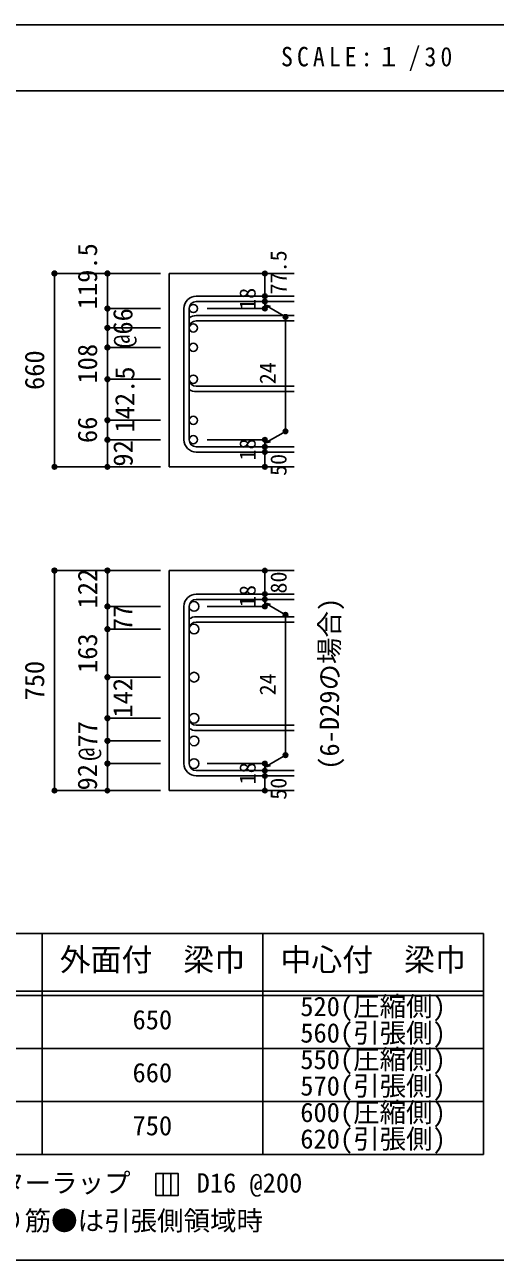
# Model space of a CAD drawing. Units: millimetres at full size, sheet at 1:30. Extents: x -5973 to 5954, y -4195 to 4201.
# Drawn here: x 2051 to 3650, y 3 to 4201 of the extents above; entities that cross this region are included whole.
import ezdxf
from ezdxf.enums import TextEntityAlignment as Align

# ---------------------------------------------------------------- set-up
doc = ezdxf.new("R2010")
doc.units = ezdxf.units.MM
doc.header["$LTSCALE"] = 30
doc.header["$PDMODE"] = 32
doc.header["$PDSIZE"] = 15
for name, color, linetype in [('0-1_躯体線', 2, 'Continuous'), ('0-5_基礎梁筋', 7, 'Continuous'), ('0-6_スタラップ筋', 7, 'Continuous'), ('0-7_文字', 4, 'Continuous'), ('0-D_寸法', 4, 'Continuous'), ('6-7_文字', 7, 'Continuous'), ('6-E_枠', 7, 'Continuous'), ('F-0_枠', 6, 'Continuous')]:
    doc.layers.add(name, color=color, linetype=linetype)
doc.styles.add('ＭＳ ゴシック', font='')
doc.styles.get('ＭＳ ゴシック').set_extended_font_data('MS Gothic')

msp = doc.modelspace()

# ---------------------------------------------------------------- linework, layer by layer
at = {"layer": '0-1_躯体線'}
for p, q in [((2967.44, 3356.03), (2542.44, 3356.03)), ((2542.44, 3356.03), (2542.44, 2699.03)), ((2967.44, 2699.03), (2542.44, 2699.03)), ((2967.44, 2346.26), (2542.44, 2346.26)), ((2542.44, 2346.26), (2542.44, 1598.76)), ((2967.44, 1598.76), (2542.44, 1598.76))]:
    msp.add_line(p, q, dxfattribs=at)
at = {"layer": '0-5_基礎梁筋', "color": 3}
for centre, radius in [((2624.44, 3236.83), 14), ((2624.44, 3170.83), 14), ((2624.44, 3104.83), 14), ((2624.44, 2996.53), 14), ((2624.44, 2857.03), 14), ((2624.44, 2791.03), 14), ((2626.94, 2224.56), 16.5), ((2626.94, 2147.56), 16.5), ((2626.94, 1984.26), 16.5), ((2626.94, 1844.76), 16.5), ((2626.94, 1767.76), 16.5), ((2626.94, 1690.76), 16.5)]:
    msp.add_circle(centre, radius, dxfattribs=at)
at = {"layer": '0-6_スタラップ筋'}
for p, q in [((2634.44, 3278.83), (2967.44, 3278.83)), ((2592.44, 3236.83), (2592.44, 2791.03)), ((2610.44, 3236.83), (2610.44, 2791.03)), ((2634.44, 3260.83), (2967.44, 3260.83)), ((2634.44, 3212.83), (2967.44, 3212.83)), ((2634.44, 3194.83), (2967.44, 3194.83)), ((2634.44, 2972.53), (2967.44, 2972.53)), ((2634.44, 2954.53), (2967.44, 2954.53)), ((2634.44, 2767.03), (2967.44, 2767.03)), ((2634.44, 2749.03), (2967.44, 2749.03)), ((2634.44, 2266.56), (2967.44, 2266.56)), ((2634.44, 2248.56), (2967.44, 2248.56)), ((2592.44, 2224.56), (2592.44, 1690.76)), ((2610.44, 2224.56), (2610.44, 1690.76)), ((2634.44, 2189.56), (2967.44, 2189.56)), ((2634.44, 2171.56), (2967.44, 2171.56)), ((2634.44, 1820.76), (2967.44, 1820.76)), ((2634.44, 1802.76), (2967.44, 1802.76)), ((2634.44, 1666.76), (2967.44, 1666.76)), ((2634.44, 1648.76), (2967.44, 1648.76))]:
    msp.add_line(p, q, dxfattribs=at)
for centre, radius, start, end in [((2634.44, 3236.83), 42, 90, 180), ((2634.44, 3236.83), 24, 90, 180), ((2634.44, 3170.83), 42, 90, 124.8499), ((2634.44, 3170.83), 24, 90, 180), ((2634.44, 2996.53), 24, 180, 270), ((2634.44, 2996.53), 42, 235.1501, 270), ((2634.44, 2791.03), 42, 180, 270), ((2634.44, 2791.03), 24, 180, 270), ((2634.44, 2224.56), 42, 90, 180), ((2634.44, 2224.56), 24, 90, 180), ((2634.44, 2147.56), 42, 90, 124.8499), ((2634.44, 2147.56), 24, 90, 180), ((2634.44, 1844.76), 24, 180, 270), ((2634.44, 1844.76), 42, 235.1501, 270), ((2634.44, 1690.76), 42, 180, 270), ((2634.44, 1690.76), 24, 180, 270)]:
    msp.add_arc(centre, radius, start, end, dxfattribs=at)
at = {"layer": '0-D_寸法'}
for p, q in [((2152.44, 3356.03), (2332.44, 3356.03)), ((2152.44, 3356.03), (2332.44, 3356.03)), ((2152.44, 3356.03), (2152.44, 2699.03)), ((2332.44, 3356.03), (2512.44, 3356.03)), ((2332.44, 3356.03), (2512.44, 3356.03)), ((2332.44, 3104.83), (2332.44, 3356.03)), ((2867.44, 3278.83), (2867.44, 3356.03)), ((2867.44, 3356.03), (2867.44, 3278.83)), ((2867.44, 3260.83), (2867.44, 3278.83)), ((2332.44, 3236.83), (2512.44, 3236.83)), ((2332.44, 3236.83), (2512.44, 3236.83)), ((2867.44, 3236.83), (2671.35, 3236.83)), ((2867.44, 3260.83), (2867.44, 3236.83)), ((2867.44, 3248.83), (2937.5, 3208.39)), ((2867.44, 3248.83), (2886.76, 3243.66)), ((2937.5, 3208.39), (2937.5, 2819.48)), ((2332.44, 3170.83), (2512.44, 3170.83)), ((2332.44, 3170.83), (2512.44, 3170.83)), ((2332.44, 3104.83), (2512.44, 3104.83)), ((2332.44, 3104.83), (2512.44, 3104.83)), ((2332.44, 3104.83), (2332.44, 2699.03)), ((2332.44, 2996.53), (2512.44, 2996.53)), ((2332.44, 2857.03), (2512.44, 2857.03)), ((2867.44, 2779.03), (2937.5, 2819.48)), ((2332.44, 2791.03), (2512.44, 2791.03)), ((2332.44, 2735.07), (2332.44, 2791.03)), ((2867.44, 2791.03), (2671.35, 2791.03)), ((2867.44, 2767.03), (2867.44, 2791.03)), ((2867.44, 2779.03), (2886.76, 2784.21)), ((2867.44, 2749.03), (2867.44, 2767.03)), ((2867.44, 2699.03), (2867.44, 2749.03)), ((2152.44, 2699.03), (2332.44, 2699.03)), ((2332.44, 2699.03), (2512.44, 2699.03)), ((2152.44, 2346.26), (2332.44, 2346.26)), ((2152.44, 2346.26), (2332.44, 2346.26)), ((2152.44, 2346.26), (2152.44, 1598.76)), ((2332.44, 2346.26), (2512.44, 2346.26)), ((2332.44, 2346.26), (2512.44, 2346.26)), ((2867.44, 2266.56), (2867.44, 2346.26)), ((2867.44, 2346.26), (2867.44, 2266.56)), ((2867.44, 2248.56), (2867.44, 2266.56)), ((2867.44, 2248.56), (2867.44, 2224.56)), ((2867.44, 2236.56), (2937.5, 2196.12)), ((2867.44, 2236.56), (2886.76, 2231.39)), ((2332.44, 2224.56), (2512.44, 2224.56)), ((2332.44, 2224.56), (2512.44, 2224.56)), ((2867.44, 2224.56), (2671.35, 2224.56)), ((2937.5, 2196.12), (2937.5, 1719.21)), ((2332.44, 2147.56), (2512.44, 2147.56)), ((2332.44, 2147.56), (2512.44, 2147.56)), ((2332.44, 1984.26), (2512.44, 1984.26)), ((2332.44, 1984.26), (2512.44, 1984.26)), ((2332.44, 1984.26), (2332.44, 1598.76)), ((2332.44, 1984.26), (2332.44, 1690.76)), ((2332.44, 1844.76), (2512.44, 1844.76)), ((2332.44, 1767.76), (2512.44, 1767.76)), ((2332.44, 1690.76), (2512.44, 1690.76)), ((2332.44, 1634.8), (2332.44, 1690.76)), ((2867.44, 1690.76), (2671.35, 1690.76)), ((2867.44, 1678.76), (2937.5, 1719.21)), ((2867.44, 1666.76), (2867.44, 1690.76)), ((2867.44, 1678.76), (2886.76, 1683.94)), ((2867.44, 1648.76), (2867.44, 1666.76)), ((2867.44, 1598.76), (2867.44, 1648.76)), ((2152.44, 1598.76), (2332.44, 1598.76)), ((2332.44, 1598.76), (2512.44, 1598.76))]:
    msp.add_line(p, q, dxfattribs=at)
msp.add_lwpolyline([(2332.44, 2346.26), (2332.44, 2224.56), (2332.44, 2147.56), (2332.44, 1984.26)], dxfattribs=at)
for centre, radius in [((2152.44, 3356.03), 8), ((2152.44, 3356.03), 7.2), ((2152.44, 3356.03), 6.4), ((2152.44, 3356.03), 5.6), ((2152.44, 3356.03), 4.8), ((2152.44, 3356.03), 4), ((2152.44, 3356.03), 3.2), ((2332.44, 3356.03), 8), ((2332.44, 3356.03), 7.2), ((2332.44, 3356.03), 6.4), ((2332.44, 3356.03), 5.6), ((2332.44, 3356.03), 4.8), ((2332.44, 3356.03), 4), ((2332.44, 3356.03), 3.2), ((2867.44, 3356.03), 4), ((2867.44, 3356.03), 3.6), ((2867.44, 3356.03), 3.2), ((2867.44, 3356.03), 2.8), ((2152.44, 3356.03), 2.4), ((2152.44, 3356.03), 1.6), ((2152.44, 3356.03), 0.8), ((2332.44, 3356.03), 2.4), ((2332.44, 3356.03), 1.6), ((2332.44, 3356.03), 0.8), ((2867.44, 3356.03), 2.4), ((2867.44, 3356.03), 2), ((2867.44, 3356.03), 1.6), ((2867.44, 3356.03), 1.2), ((2867.44, 3356.03), 0.8), ((2867.44, 3356.03), 0.4), ((2867.44, 3278.83), 4), ((2867.44, 3278.83), 3.6), ((2867.44, 3278.83), 3.2), ((2867.44, 3278.83), 2.8), ((2867.44, 3278.83), 2.4), ((2867.44, 3278.83), 2), ((2867.44, 3278.83), 1.6), ((2867.44, 3278.83), 1.2), ((2867.44, 3278.83), 0.8), ((2867.44, 3278.83), 0.4), ((2332.44, 3236.83), 8), ((2332.44, 3236.83), 7.2), ((2332.44, 3236.83), 6.4), ((2332.44, 3236.83), 5.6), ((2332.44, 3236.83), 4.8), ((2332.44, 3236.83), 4), ((2332.44, 3236.83), 3.2), ((2332.44, 3236.83), 2.4), ((2332.44, 3236.83), 1.6), ((2332.44, 3236.83), 0.8), ((2867.44, 3260.83), 4), ((2867.44, 3236.83), 4), ((2867.44, 3260.83), 3.6), ((2867.44, 3236.83), 3.6), ((2867.44, 3260.83), 3.2), ((2867.44, 3236.83), 3.2), ((2867.44, 3260.83), 2.8), ((2867.44, 3236.83), 2.8), ((2867.44, 3260.83), 2.4), ((2867.44, 3236.83), 2.4), ((2867.44, 3260.83), 2), ((2867.44, 3236.83), 2), ((2867.44, 3260.83), 1.6), ((2867.44, 3236.83), 1.6), ((2867.44, 3260.83), 1.2), ((2867.44, 3236.83), 1.2), ((2867.44, 3260.83), 0.8), ((2867.44, 3236.83), 0.8), ((2867.44, 3260.83), 0.4), ((2867.44, 3236.83), 0.4), ((2937.5, 3208.39), 4), ((2937.5, 3208.39), 3.6), ((2937.5, 3208.39), 3.2), ((2937.5, 3208.39), 2.8), ((2937.5, 3208.39), 2.4), ((2937.5, 3208.39), 2), ((2937.5, 3208.39), 1.6), ((2937.5, 3208.39), 1.2), ((2937.5, 3208.39), 0.8), ((2937.5, 3208.39), 0.4), ((2332.44, 3170.83), 8), ((2332.44, 3170.83), 7.2), ((2332.44, 3170.83), 6.4), ((2332.44, 3170.83), 5.6), ((2332.44, 3170.83), 4.8), ((2332.44, 3170.83), 4), ((2332.44, 3170.83), 3.2), ((2332.44, 3170.83), 2.4), ((2332.44, 3170.83), 1.6), ((2332.44, 3170.83), 0.8), ((2332.44, 3104.83), 8), ((2332.44, 3104.83), 7.2), ((2332.44, 3104.83), 6.4), ((2332.44, 3104.83), 5.6), ((2332.44, 3104.83), 4.8), ((2332.44, 3104.83), 4), ((2332.44, 3104.83), 3.2), ((2332.44, 3104.83), 2.4), ((2332.44, 3104.83), 1.6), ((2332.44, 3104.83), 0.8), ((2332.44, 2996.53), 8), ((2332.44, 2996.53), 7.2), ((2332.44, 2996.53), 6.4), ((2332.44, 2996.53), 5.6), ((2332.44, 2996.53), 4.8), ((2332.44, 2996.53), 4), ((2332.44, 2996.53), 3.2), ((2332.44, 2996.53), 2.4), ((2332.44, 2996.53), 1.6), ((2332.44, 2996.53), 0.8), ((2332.44, 2857.03), 8), ((2332.44, 2857.03), 7.2), ((2332.44, 2857.03), 6.4), ((2332.44, 2857.03), 5.6), ((2332.44, 2857.03), 4.8), ((2332.44, 2857.03), 4), ((2332.44, 2857.03), 3.2), ((2332.44, 2857.03), 2.4), ((2332.44, 2857.03), 1.6), ((2332.44, 2857.03), 0.8), ((2937.5, 2819.48), 4), ((2937.5, 2819.48), 3.6), ((2937.5, 2819.48), 3.2), ((2937.5, 2819.48), 2.8), ((2937.5, 2819.48), 2.4), ((2937.5, 2819.48), 2), ((2937.5, 2819.48), 1.6), ((2937.5, 2819.48), 1.2), ((2937.5, 2819.48), 0.8), ((2937.5, 2819.48), 0.4), ((2332.44, 2791.03), 8), ((2332.44, 2791.03), 7.2), ((2332.44, 2791.03), 6.4), ((2332.44, 2791.03), 5.6), ((2332.44, 2791.03), 4.8), ((2332.44, 2791.03), 4), ((2332.44, 2791.03), 3.2), ((2332.44, 2791.03), 2.4), ((2332.44, 2791.03), 1.6), ((2332.44, 2791.03), 0.8), ((2867.44, 2791.03), 4), ((2867.44, 2767.03), 4), ((2867.44, 2791.03), 3.6), ((2867.44, 2791.03), 3.2), ((2867.44, 2791.03), 2.8), ((2867.44, 2791.03), 2.4), ((2867.44, 2791.03), 2), ((2867.44, 2791.03), 1.6), ((2867.44, 2791.03), 1.2), ((2867.44, 2791.03), 0.8), ((2867.44, 2791.03), 0.4), ((2867.44, 2749.03), 4), ((2867.44, 2767.03), 3.6), ((2867.44, 2749.03), 3.6), ((2867.44, 2767.03), 3.2), ((2867.44, 2749.03), 3.2), ((2867.44, 2767.03), 2.8), ((2867.44, 2749.03), 2.8), ((2867.44, 2767.03), 2.4), ((2867.44, 2749.03), 2.4), ((2867.44, 2767.03), 2), ((2867.44, 2749.03), 2), ((2867.44, 2767.03), 1.6), ((2867.44, 2749.03), 1.6), ((2867.44, 2767.03), 1.2), ((2867.44, 2749.03), 1.2), ((2867.44, 2767.03), 0.8), ((2867.44, 2749.03), 0.8), ((2867.44, 2767.03), 0.4), ((2867.44, 2749.03), 0.4), ((2152.44, 2699.03), 7.2), ((2152.44, 2699.03), 6.4), ((2152.44, 2699.03), 5.6), ((2152.44, 2699.03), 4.8), ((2152.44, 2699.03), 4), ((2152.44, 2699.03), 3.2), ((2152.44, 2699.03), 2.4), ((2152.44, 2699.03), 1.6), ((2152.44, 2699.03), 0.8), ((2332.44, 2699.03), 7.2), ((2332.44, 2699.03), 6.4), ((2332.44, 2699.03), 5.6), ((2332.44, 2699.03), 4.8), ((2332.44, 2699.03), 4), ((2332.44, 2699.03), 3.2), ((2332.44, 2699.03), 2.4), ((2332.44, 2699.03), 1.6), ((2332.44, 2699.03), 0.8), ((2867.44, 2699.03), 4), ((2867.44, 2699.03), 3.6), ((2867.44, 2699.03), 3.2), ((2867.44, 2699.03), 2.8), ((2867.44, 2699.03), 2.4), ((2867.44, 2699.03), 2), ((2867.44, 2699.03), 1.6), ((2867.44, 2699.03), 1.2), ((2867.44, 2699.03), 0.8), ((2867.44, 2699.03), 0.4), ((2152.44, 2346.26), 8), ((2152.44, 2346.26), 7.2), ((2152.44, 2346.26), 6.4), ((2152.44, 2346.26), 5.6), ((2152.44, 2346.26), 4.8), ((2332.44, 2346.26), 8), ((2332.44, 2346.26), 7.2), ((2332.44, 2346.26), 6.4), ((2332.44, 2346.26), 5.6), ((2332.44, 2346.26), 4.8), ((2152.44, 2346.26), 4), ((2152.44, 2346.26), 3.2), ((2152.44, 2346.26), 2.4), ((2152.44, 2346.26), 1.6), ((2152.44, 2346.26), 0.8), ((2332.44, 2346.26), 4), ((2332.44, 2346.26), 3.2), ((2332.44, 2346.26), 2.4), ((2332.44, 2346.26), 1.6), ((2332.44, 2346.26), 0.8), ((2867.44, 2346.26), 4), ((2867.44, 2346.26), 3.6), ((2867.44, 2346.26), 3.2), ((2867.44, 2346.26), 2.8), ((2867.44, 2346.26), 2.4), ((2867.44, 2346.26), 2), ((2867.44, 2346.26), 1.6), ((2867.44, 2346.26), 1.2), ((2867.44, 2346.26), 0.8), ((2867.44, 2346.26), 0.4), ((2867.44, 2266.56), 4), ((2867.44, 2266.56), 3.6), ((2867.44, 2266.56), 3.2), ((2867.44, 2266.56), 2.8), ((2867.44, 2266.56), 2.4), ((2867.44, 2266.56), 2), ((2867.44, 2266.56), 1.6), ((2867.44, 2266.56), 1.2), ((2867.44, 2266.56), 0.8), ((2332.44, 2224.56), 8), ((2332.44, 2224.56), 7.2), ((2332.44, 2224.56), 6.4), ((2332.44, 2224.56), 5.6), ((2332.44, 2224.56), 4.8), ((2332.44, 2224.56), 4), ((2332.44, 2224.56), 3.2), ((2332.44, 2224.56), 2.4), ((2332.44, 2224.56), 1.6), ((2332.44, 2224.56), 0.8), ((2867.44, 2248.56), 4), ((2867.44, 2224.56), 4), ((2867.44, 2248.56), 3.6), ((2867.44, 2224.56), 3.6), ((2867.44, 2248.56), 3.2), ((2867.44, 2224.56), 3.2), ((2867.44, 2248.56), 2.8), ((2867.44, 2224.56), 2.8), ((2867.44, 2248.56), 2.4), ((2867.44, 2224.56), 2.4), ((2867.44, 2248.56), 2), ((2867.44, 2224.56), 2), ((2867.44, 2248.56), 1.6), ((2867.44, 2224.56), 1.6), ((2867.44, 2248.56), 1.2), ((2867.44, 2224.56), 1.2), ((2867.44, 2248.56), 0.8), ((2867.44, 2224.56), 0.8), ((2867.44, 2266.56), 0.4), ((2867.44, 2248.56), 0.4), ((2867.44, 2224.56), 0.4), ((2937.5, 2196.12), 4), ((2937.5, 2196.12), 3.6), ((2937.5, 2196.12), 3.2), ((2937.5, 2196.12), 2.8), ((2937.5, 2196.12), 2.4), ((2937.5, 2196.12), 2), ((2937.5, 2196.12), 1.6), ((2937.5, 2196.12), 1.2), ((2937.5, 2196.12), 0.8), ((2937.5, 2196.12), 0.4), ((2332.44, 2147.56), 8), ((2332.44, 2147.56), 7.2), ((2332.44, 2147.56), 6.4), ((2332.44, 2147.56), 5.6), ((2332.44, 2147.56), 4.8), ((2332.44, 2147.56), 4), ((2332.44, 2147.56), 3.2), ((2332.44, 2147.56), 2.4), ((2332.44, 2147.56), 1.6), ((2332.44, 2147.56), 0.8), ((2332.44, 1984.26), 8), ((2332.44, 1984.26), 7.2), ((2332.44, 1984.26), 6.4), ((2332.44, 1984.26), 5.6), ((2332.44, 1984.26), 4.8), ((2332.44, 1984.26), 4), ((2332.44, 1984.26), 3.2), ((2332.44, 1984.26), 2.4), ((2332.44, 1984.26), 1.6), ((2332.44, 1984.26), 0.8), ((2332.44, 1844.76), 8), ((2332.44, 1844.76), 7.2), ((2332.44, 1844.76), 6.4), ((2332.44, 1844.76), 5.6), ((2332.44, 1844.76), 4.8), ((2332.44, 1844.76), 4), ((2332.44, 1844.76), 3.2), ((2332.44, 1844.76), 2.4), ((2332.44, 1844.76), 1.6), ((2332.44, 1844.76), 0.8), ((2332.44, 1767.76), 8), ((2332.44, 1767.76), 7.2), ((2332.44, 1767.76), 6.4), ((2332.44, 1767.76), 5.6), ((2332.44, 1767.76), 4.8), ((2332.44, 1767.76), 4), ((2332.44, 1767.76), 3.2), ((2332.44, 1767.76), 2.4), ((2332.44, 1767.76), 1.6), ((2332.44, 1767.76), 0.8), ((2937.5, 1719.21), 4), ((2937.5, 1719.21), 3.6), ((2937.5, 1719.21), 3.2), ((2937.5, 1719.21), 2.8), ((2937.5, 1719.21), 2.4), ((2332.44, 1690.76), 8), ((2332.44, 1690.76), 7.2), ((2332.44, 1690.76), 6.4), ((2332.44, 1690.76), 5.6), ((2332.44, 1690.76), 4.8), ((2332.44, 1690.76), 4), ((2332.44, 1690.76), 3.2), ((2332.44, 1690.76), 2.4), ((2332.44, 1690.76), 1.6), ((2332.44, 1690.76), 0.8), ((2867.44, 1690.76), 4), ((2867.44, 1690.76), 3.6), ((2867.44, 1690.76), 3.2), ((2867.44, 1690.76), 2.8), ((2867.44, 1690.76), 2.4), ((2867.44, 1690.76), 2), ((2867.44, 1690.76), 1.6), ((2867.44, 1690.76), 1.2), ((2867.44, 1690.76), 0.8), ((2867.44, 1690.76), 0.4), ((2937.5, 1719.21), 2), ((2937.5, 1719.21), 1.6), ((2937.5, 1719.21), 1.2), ((2937.5, 1719.21), 0.8), ((2937.5, 1719.21), 0.4), ((2867.44, 1666.76), 4), ((2867.44, 1648.76), 4), ((2867.44, 1666.76), 3.6), ((2867.44, 1648.76), 3.6), ((2867.44, 1666.76), 3.2), ((2867.44, 1648.76), 3.2), ((2867.44, 1666.76), 2.8), ((2867.44, 1648.76), 2.8), ((2867.44, 1666.76), 2.4), ((2867.44, 1648.76), 2.4), ((2867.44, 1666.76), 2), ((2867.44, 1648.76), 2), ((2867.44, 1666.76), 1.6), ((2867.44, 1648.76), 1.6), ((2867.44, 1666.76), 1.2), ((2867.44, 1648.76), 1.2), ((2867.44, 1666.76), 0.8), ((2867.44, 1648.76), 0.8), ((2867.44, 1666.76), 0.4), ((2867.44, 1648.76), 0.4), ((2152.44, 1598.76), 7.2), ((2152.44, 1598.76), 6.4), ((2152.44, 1598.76), 5.6), ((2152.44, 1598.76), 4.8), ((2152.44, 1598.76), 4), ((2152.44, 1598.76), 3.2), ((2152.44, 1598.76), 2.4), ((2152.44, 1598.76), 1.6), ((2152.44, 1598.76), 0.8), ((2332.44, 1598.76), 7.2), ((2332.44, 1598.76), 6.4), ((2332.44, 1598.76), 5.6), ((2332.44, 1598.76), 4.8), ((2332.44, 1598.76), 4), ((2332.44, 1598.76), 3.2), ((2332.44, 1598.76), 2.4), ((2332.44, 1598.76), 1.6), ((2332.44, 1598.76), 0.8), ((2867.44, 1598.76), 4), ((2867.44, 1598.76), 3.6), ((2867.44, 1598.76), 3.2), ((2867.44, 1598.76), 2.8), ((2867.44, 1598.76), 2.4), ((2867.44, 1598.76), 2), ((2867.44, 1598.76), 1.6), ((2867.44, 1598.76), 1.2), ((2867.44, 1598.76), 0.8), ((2867.44, 1598.76), 0.4)]:
    msp.add_circle(centre, radius, dxfattribs=at)
at = {"layer": '0-D_寸法', "color": 7}
for p in [(2152.44, 3356.03), (2152.44, 3356.03), (2332.44, 3356.03), (2867.44, 3356.03), (2867.44, 3278.83), (2332.44, 3236.83), (2867.44, 3260.83), (2867.44, 3236.83), (2937.5, 3208.39), (2332.44, 3170.83), (2332.44, 3104.83), (2332.44, 2996.53), (2332.44, 2996.53), (2332.44, 2857.03), (2332.44, 2857.03), (2937.5, 2819.48), (2332.44, 2791.03), (2332.44, 2791.03), (2867.44, 2791.03), (2867.44, 2791.03), (2867.44, 2767.03), (2867.44, 2749.03), (2152.44, 2699.03), (2332.44, 2699.03), (2867.44, 2699.03), (2152.44, 2346.26), (2332.44, 2346.26), (2867.44, 2346.26), (2867.44, 2266.56), (2332.44, 2224.56), (2867.44, 2248.56), (2867.44, 2224.56), (2937.5, 2196.12), (2332.44, 2147.56), (2332.44, 1984.26), (2332.44, 1844.76), (2332.44, 1844.76), (2332.44, 1767.76), (2332.44, 1767.76), (2937.5, 1719.21), (2332.44, 1690.76), (2332.44, 1690.76), (2332.44, 1690.76), (2867.44, 1690.76), (2867.44, 1666.76), (2867.44, 1648.76), (2152.44, 1598.76), (2332.44, 1598.76), (2867.44, 1598.76)]:
    msp.add_point(p, dxfattribs=at)
at = {"layer": '6-7_文字'}
for p, q in [((2522.36, 297.89), (2522.36, 222.89)), ((2547.36, 297.89), (2547.36, 222.89))]:
    msp.add_line(p, q, dxfattribs=at)
msp.add_lwpolyline([(2497.36, 222.89), (2572.36, 222.89), (2572.36, 297.89), (2497.36, 297.89)], close=True, dxfattribs=at)
at = {"layer": '6-E_枠', "color": 3}
for p, q in [((1447.71, 1112.77), (3610.24, 1112.77)), ((3610.24, 1112.77), (3610.24, 362.77)), ((1447.71, 362.77), (3610.24, 362.77))]:
    msp.add_line(p, q, dxfattribs=at)
at = {"layer": '6-E_枠'}
for p, q in [((2110.24, 1112.77), (2110.24, 362.77)), ((2860.24, 1112.77), (2860.24, 362.77)), ((1447.71, 917.77), (3610.24, 917.77)), ((1447.71, 902.77), (3610.24, 902.77)), ((1447.71, 722.77), (3610.24, 722.77)), ((1447.71, 542.77), (3610.24, 542.77))]:
    msp.add_line(p, q, dxfattribs=at)
at = {"layer": 'F-0_枠'}
msp.add_line((-5972.88, 4201.15), (5954.1, 4201.15), dxfattribs=at)
at = {"layer": 'F-0_枠', "color": 2}
for p, q in [((-5972.88, 3976.15), (3723.6, 3976.15)), ((3723.6, 2.95), (-5972.88, 2.95))]:
    msp.add_line(p, q, dxfattribs=at)

# ---------------------------------------------------------------- texts
at = {"layer": '0-7_文字', "color": 7, "style": 'ＭＳ ゴシック'}
msp.add_text('(6-D29の場合)', height=65.98, rotation=90, dxfattribs=at).set_placement((3139.32, 1669.63), align=Align.BOTTOM_LEFT)
at = {"layer": '0-D_寸法', "style": 'ＭＳ ゴシック'}
for s, height, p in [('119.5', 65.98, (2317.32, 3234.32)), ('77.5', 54.99, (2957.44, 3284.83)), ('18', 54.99, (2852.44, 3232.33)), ('@66', 65.98, (2437.44, 3103.33)), ('108', 65.98, (2317.24, 2982)), ('660', 65.98, (2137.44, 2960.03)), ('142.5', 65.98, (2443.95, 2815.51)), ('24', 54.99, (2920.86, 2979.55)), ('66', 65.98, (2316.92, 2779.75)), ('92', 65.98, (2438.12, 2699.74)), ('18', 54.99, (2852.44, 2720.53)), ('50', 54.99, (2957.44, 2668.03)), ('122', 65.98, (2317.44, 2217.91)), ('80', 54.99, (2957.79, 2268.37)), ('18', 54.99, (2852.44, 2222.56)), ('77', 65.98, (2437.44, 2141.06)), ('163', 65.98, (2317.44, 1998.41)), ('750', 65.98, (2137.44, 1905.01)), ('142', 65.98, (2437.44, 1847.01)), ('24', 54.99, (2920.83, 1922.37)), ('@77', 65.98, (2317.44, 1700.26)), ('92', 65.98, (2316.75, 1599.47)), ('18', 54.99, (2852.44, 1620.26)), ('50', 54.99, (2957.44, 1567.76))]:
    msp.add_text(s, height=height, rotation=90, dxfattribs=at).set_placement(p, align=Align.BOTTOM_LEFT)
at = {"layer": '6-7_文字', "color": 2, "style": 'ＭＳ ゴシック'}
for s, p in [('外面付\u3000梁巾', (2170.24, 962.77)), ('中心付\u3000梁巾', (2920.24, 962.77))]:
    msp.add_text(s, height=76.98, dxfattribs=at).set_placement(p, align=Align.BOTTOM_LEFT)
at = {"layer": '6-7_文字', "style": 'ＭＳ ゴシック'}
for s, p in [('520(圧縮側)', (2987.74, 812.77)), ('650', (2417.74, 767.77)), ('560(引張側)', (2987.74, 722.77)), ('550(圧縮側)', (2987.74, 632.77)), ('660', (2417.74, 587.77)), ('570(引張側)', (2987.74, 542.77)), ('600(圧縮側)', (2987.74, 452.77)), ('750', (2417.74, 407.77)), ('620(引張側)', (2987.74, 362.77)), ('※ 基礎梁スターラップ     D16 @200', (1466.27, 213.19)), ('※ 柱型立上り筋●は引張側領域時', (1466.27, 84.68))]:
    msp.add_text(s, height=65.98, dxfattribs=at).set_placement(p, align=Align.BOTTOM_LEFT)
at = {"layer": '6-7_文字', "color": 2, "insert": (2922.26, 4043.65), "char_height": 65.98, "attachment_point": 7, "style": 'ＭＳ ゴシック'}
msp.add_mtext('\\T1.34;\\W0.9;SCALE:１/30', dxfattribs=at)

doc.saveas('drawing.dxf')
